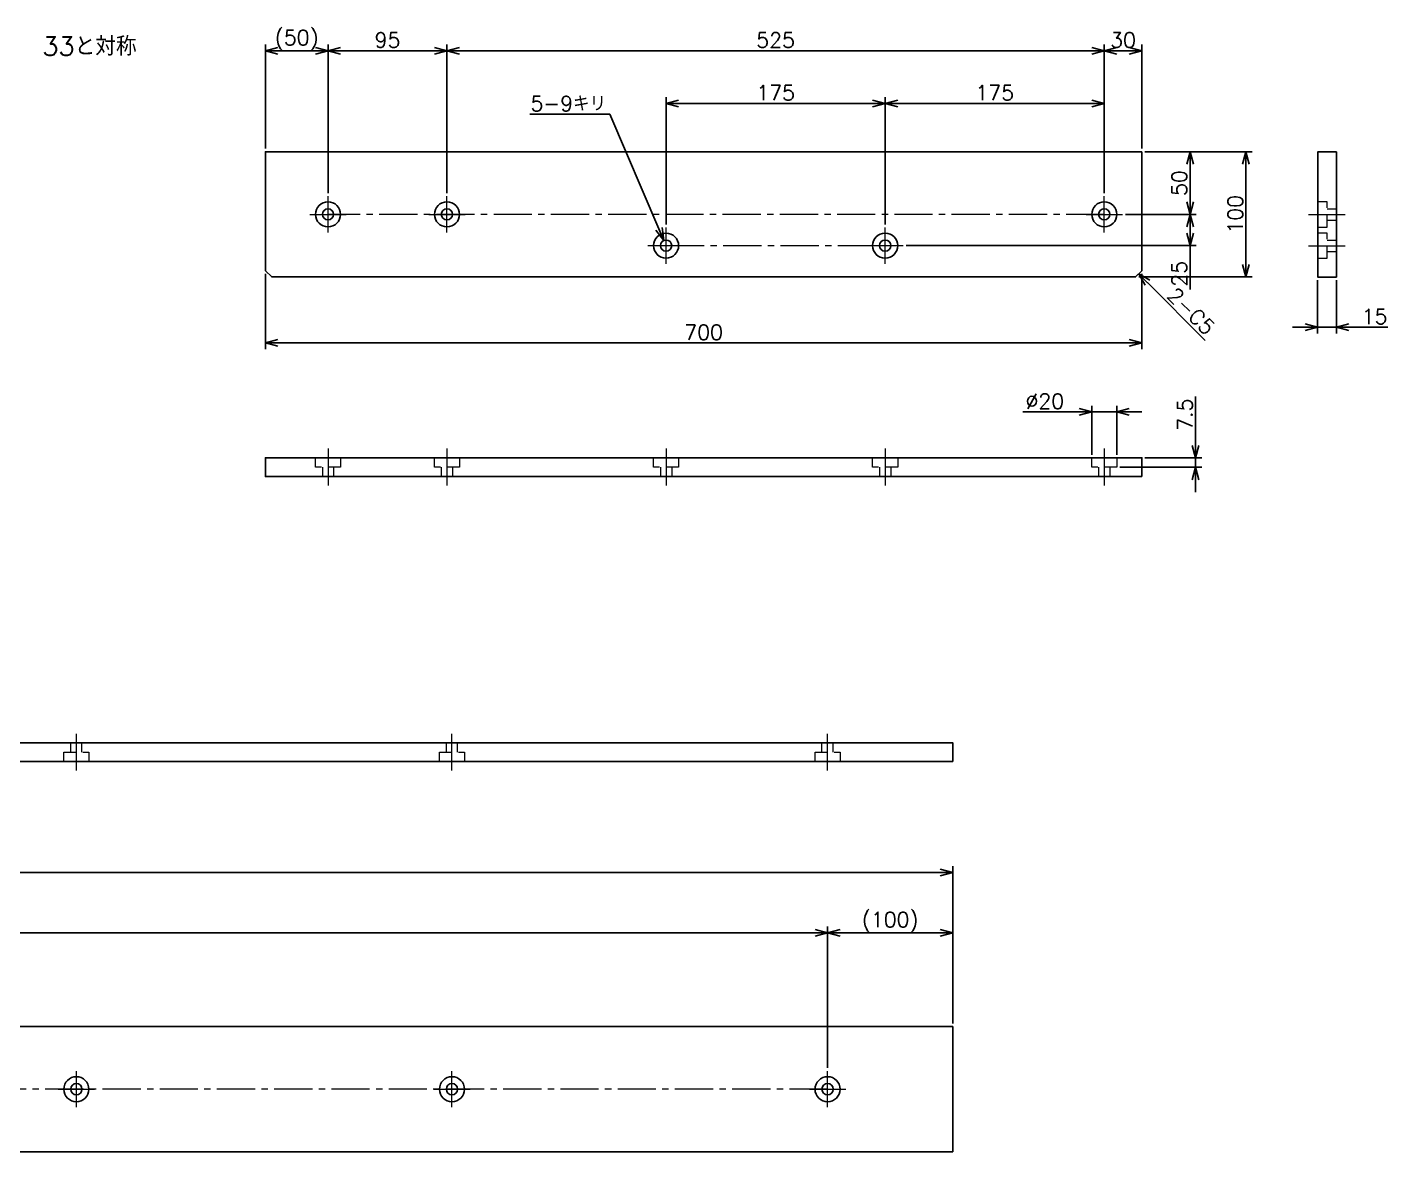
# Model space of a CAD drawing. Header units: millimetres. Extents: x 0 to 6647, y -19 to 2332.
# Drawn here: x 5560 to 6647, y 309 to 1207 of the extents above; entities that cross this region are included whole.
import ezdxf

# ---------------------------------------------------------------- set-up
doc = ezdxf.new("R2010")
doc.units = ezdxf.units.MM
doc.header["$LTSCALE"] = 1.6
doc.header["$PDMODE"] = 99
doc.header["$PDSIZE"] = 1
doc.linetypes.add('CENTER2', pattern=[28.575, 19.05, -3.175, 3.175, -3.175])
doc.linetypes.add('HIDDEN', pattern=[9.525, 6.35, -3.175])
for name, color, linetype, lineweight in [('04_HIDDEN', 2, 'HIDDEN', 13), ('05_CENTER', 4, 'CENTER2', 13), ('08_DIM', 3, 'Continuous', 13)]:
    doc.layers.add(name, color=color, linetype=linetype, lineweight=lineweight)
doc.styles.add('KSS_TXT', font='txt.shx', dxfattribs={"bigfont": 'extfont2.shx'})
doc.dimstyles.new('KSS_DIM', dxfattribs={"dimscale": 4, "dimtxt": 3, "dimasz": 2.5, "dimexe": 1.25, "dimexo": 0.625, "dimtad": 1, "dimdsep": 46, "dimtxsty": 'KSS_TXT', "dimblk": 'OPEN30', "dimcen": 0, "dimazin": 2, "dimtfac": 0.75, "dimtmove": 0, "dimatfit": 3, "dimldrblk": 'OPEN30', "dimfxl": 1.25, "dimtolj": 1, "dimarcsym": 0})
doc.dimstyles.new('KSS_DIM$3', dxfattribs={"dimscale": 4, "dimtxt": 3, "dimasz": 2.5, "dimexe": 1.25, "dimexo": 0.625, "dimtad": 1, "dimtih": 1, "dimtoh": 1, "dimdsep": 46, "dimtxsty": 'KSS_TXT', "dimblk": 'OPEN30', "dimcen": 0, "dimazin": 2, "dimtfac": 0.75, "dimtofl": 0, "dimtmove": 0, "dimatfit": 3, "dimldrblk": 'OPEN30', "dimfxl": 1.25, "dimtolj": 1, "dimarcsym": 0})

# ---------------------------------------------------------------- blocks, each defined once
blk = doc.blocks.new('_Open30')
at = {"color": 0, "linetype": 'ByBlock', "lineweight": -2}
for p, q in [((-1, 0.27), (0, 0)), ((0, 0), (-1, -0.27)), ((0, 0), (-1, 0))]:
    blk.add_line(p, q, dxfattribs=at)
blk = doc.blocks.new('*D233')
at = {"layer": '08_DIM', "color": 0, "lineweight": -2, "transparency": 16777216}
for p, q in [((6452.7, 1108), (6493.7, 1108)), ((6488.7, 1068), (6488.7, 1098)), ((6437.1, 1058), (6493.7, 1058))]:
    blk.add_line(p, q, dxfattribs=at)
at = {"layer": 'Defpoints', "color": 0, "transparency": 16777216}
for p in [(6450.2, 1108), (6488.7, 1108), (6434.6, 1058)]:
    blk.add_point(p, dxfattribs=at)
at = {"layer": '08_DIM', "color": 0, "lineweight": -2, "transparency": 16777216, "xscale": 10, "yscale": 10, "zscale": 10}
for p, rotation in [((6488.7, 1108), 90), ((6488.7, 1058), 270)]:
    blk.add_blockref('_Open30', p, dxfattribs=dict(at, rotation=rotation))
at = {"layer": '08_DIM', "color": 0, "transparency": 16777216, "insert": (6480.2, 1083), "char_height": 12, "attachment_point": 5, "rotation": 90, "style": 'KSS_TXT'}
blk.add_mtext('\\A1;50', dxfattribs=at)
blk = doc.blocks.new('*D234')
at = {"layer": '08_DIM', "color": 0, "lineweight": -2, "transparency": 16777216}
for p, q in [((6437.1, 1058), (6493.7, 1058)), ((6488.7, 1048), (6488.7, 1043)), ((6262.1, 1033), (6493.7, 1033)), ((6488.7, 1033), (6488.7, 998))]:
    blk.add_line(p, q, dxfattribs=at)
at = {"layer": 'Defpoints', "color": 0, "transparency": 16777216}
for p in [(6434.6, 1058), (6259.6, 1033), (6488.7, 1033)]:
    blk.add_point(p, dxfattribs=at)
at = {"layer": '08_DIM', "color": 0, "lineweight": -2, "transparency": 16777216, "xscale": 10, "yscale": 10, "zscale": 10}
for p, rotation in [((6488.7, 1058), 90), ((6488.7, 1033), 270)]:
    blk.add_blockref('_Open30', p, dxfattribs=dict(at, rotation=rotation))
at = {"layer": '08_DIM', "color": 0, "transparency": 16777216, "insert": (6480.2, 1010.5), "char_height": 12, "attachment_point": 5, "rotation": 90, "style": 'KSS_TXT'}
blk.add_mtext('\\A1;25', dxfattribs=at)
blk = doc.blocks.new('*D235')
at = {"layer": '08_DIM', "color": 0, "lineweight": -2, "transparency": 16777216}
for p, q in [((6452.7, 1108), (6538.3, 1108)), ((6533.3, 1018), (6533.3, 1098)), ((6447.7, 1008), (6538.3, 1008))]:
    blk.add_line(p, q, dxfattribs=at)
at = {"layer": 'Defpoints', "color": 0, "transparency": 16777216}
for p in [(6450.2, 1108), (6533.3, 1108), (6445.2, 1008)]:
    blk.add_point(p, dxfattribs=at)
at = {"layer": '08_DIM', "color": 0, "lineweight": -2, "transparency": 16777216, "xscale": 10, "yscale": 10, "zscale": 10}
for p, rotation in [((6533.3, 1108), 90), ((6533.3, 1008), 270)]:
    blk.add_blockref('_Open30', p, dxfattribs=dict(at, rotation=rotation))
at = {"layer": '08_DIM', "color": 0, "transparency": 16777216, "insert": (6524.8, 1058), "char_height": 12, "attachment_point": 5, "rotation": 90, "style": 'KSS_TXT'}
blk.add_mtext('\\A1;100', dxfattribs=at)
blk = doc.blocks.new('*D236')
at = {"layer": '08_DIM', "color": 0, "lineweight": -2, "transparency": 16777216}
for p, q in [((6590.6, 1005.4), (6590.6, 962.9)), ((6605.6, 1005.4), (6605.6, 962.9)), ((6580.6, 967.9), (6570.6, 967.9)), ((6590.6, 967.9), (6605.6, 967.9)), ((6615.6, 967.9), (6646.6, 967.9))]:
    blk.add_line(p, q, dxfattribs=at)
at = {"layer": 'Defpoints', "color": 0, "transparency": 16777216}
for p in [(6590.6, 1007.9), (6605.6, 1007.9), (6605.6, 967.9)]:
    blk.add_point(p, dxfattribs=at)
at = {"layer": '08_DIM', "color": 0, "lineweight": -2, "transparency": 16777216, "xscale": 10, "yscale": 10, "zscale": 10}
blk.add_blockref('_Open30', (6590.6, 967.9), dxfattribs=at)
at = {"layer": '08_DIM', "color": 0, "lineweight": -2, "transparency": 16777216, "xscale": 10, "yscale": 10, "zscale": 10, "rotation": 180}
blk.add_blockref('_Open30', (6605.6, 967.9), dxfattribs=at)
at = {"layer": '08_DIM', "color": 0, "transparency": 16777216, "insert": (6636.1, 976.4), "char_height": 12, "attachment_point": 5, "style": 'KSS_TXT'}
blk.add_mtext('\\A1;15', dxfattribs=at)
blk = doc.blocks.new('*D237')
at = {"layer": '08_DIM', "color": 0, "lineweight": -2, "transparency": 16777216}
for p, q in [((6245.2, 1050), (6245.2, 1151.6)), ((6410.2, 1146.6), (6255.2, 1146.6)), ((6420.2, 1075), (6420.2, 1151.6))]:
    blk.add_line(p, q, dxfattribs=at)
at = {"layer": 'Defpoints', "color": 0, "transparency": 16777216}
for p in [(6245.2, 1146.6), (6420.2, 1072.5), (6245.2, 1047.5)]:
    blk.add_point(p, dxfattribs=at)
at = {"layer": '08_DIM', "color": 0, "lineweight": -2, "transparency": 16777216, "xscale": 10, "yscale": 10, "zscale": 10, "rotation": 180}
blk.add_blockref('_Open30', (6245.2, 1146.6), dxfattribs=at)
at = {"layer": '08_DIM', "color": 0, "lineweight": -2, "transparency": 16777216, "xscale": 10, "yscale": 10, "zscale": 10}
blk.add_blockref('_Open30', (6420.2, 1146.6), dxfattribs=at)
at = {"layer": '08_DIM', "color": 0, "transparency": 16777216, "insert": (6332.7, 1155.1), "char_height": 12, "attachment_point": 5, "style": 'KSS_TXT'}
blk.add_mtext('\\A1;175', dxfattribs=at)
blk = doc.blocks.new('*D238')
at = {"layer": '08_DIM', "color": 0, "lineweight": -2, "transparency": 16777216}
for p, q in [((6070.2, 1050), (6070.2, 1151.6)), ((6235.2, 1146.6), (6080.2, 1146.6)), ((6245.2, 1050), (6245.2, 1151.6))]:
    blk.add_line(p, q, dxfattribs=at)
at = {"layer": 'Defpoints', "color": 0, "transparency": 16777216}
for p in [(6070.2, 1146.6), (6070.2, 1047.5), (6245.2, 1047.5)]:
    blk.add_point(p, dxfattribs=at)
at = {"layer": '08_DIM', "color": 0, "lineweight": -2, "transparency": 16777216, "xscale": 10, "yscale": 10, "zscale": 10, "rotation": 180}
blk.add_blockref('_Open30', (6070.2, 1146.6), dxfattribs=at)
at = {"layer": '08_DIM', "color": 0, "lineweight": -2, "transparency": 16777216, "xscale": 10, "yscale": 10, "zscale": 10}
blk.add_blockref('_Open30', (6245.2, 1146.6), dxfattribs=at)
at = {"layer": '08_DIM', "color": 0, "transparency": 16777216, "insert": (6157.7, 1155.1), "char_height": 12, "attachment_point": 5, "style": 'KSS_TXT'}
blk.add_mtext('\\A1;175', dxfattribs=at)
blk = doc.blocks.new('*D239')
at = {"layer": '08_DIM', "color": 0, "lineweight": -2, "transparency": 16777216}
for p, q in [((6420.2, 1075), (6420.2, 1193.7)), ((6430.2, 1188.7), (6440.2, 1188.7)), ((6450.2, 1110.5), (6450.2, 1193.7))]:
    blk.add_line(p, q, dxfattribs=at)
at = {"layer": 'Defpoints', "color": 0, "transparency": 16777216}
for p in [(6450.2, 1188.7), (6450.2, 1108), (6420.2, 1072.5)]:
    blk.add_point(p, dxfattribs=at)
at = {"layer": '08_DIM', "color": 0, "lineweight": -2, "transparency": 16777216, "xscale": 10, "yscale": 10, "zscale": 10, "rotation": 180}
blk.add_blockref('_Open30', (6420.2, 1188.7), dxfattribs=at)
at = {"layer": '08_DIM', "color": 0, "lineweight": -2, "transparency": 16777216, "xscale": 10, "yscale": 10, "zscale": 10}
blk.add_blockref('_Open30', (6450.2, 1188.7), dxfattribs=at)
at = {"layer": '08_DIM', "color": 0, "transparency": 16777216, "insert": (6435.2, 1197.2), "char_height": 12, "attachment_point": 5, "style": 'KSS_TXT'}
blk.add_mtext('\\A1;30', dxfattribs=at)
blk = doc.blocks.new('*D240')
at = {"layer": '08_DIM', "color": 0, "lineweight": -2, "transparency": 16777216}
for p, q in [((5895.2, 1075), (5895.2, 1193.7)), ((6410.2, 1188.7), (5905.2, 1188.7)), ((6420.2, 1075), (6420.2, 1193.7))]:
    blk.add_line(p, q, dxfattribs=at)
at = {"layer": 'Defpoints', "color": 0, "transparency": 16777216}
for p in [(5895.2, 1188.7), (5895.2, 1072.5), (6420.2, 1072.5)]:
    blk.add_point(p, dxfattribs=at)
at = {"layer": '08_DIM', "color": 0, "lineweight": -2, "transparency": 16777216, "xscale": 10, "yscale": 10, "zscale": 10, "rotation": 180}
blk.add_blockref('_Open30', (5895.2, 1188.7), dxfattribs=at)
at = {"layer": '08_DIM', "color": 0, "lineweight": -2, "transparency": 16777216, "xscale": 10, "yscale": 10, "zscale": 10}
blk.add_blockref('_Open30', (6420.2, 1188.7), dxfattribs=at)
at = {"layer": '08_DIM', "color": 0, "transparency": 16777216, "insert": (6157.7, 1197.2), "char_height": 12, "attachment_point": 5, "style": 'KSS_TXT'}
blk.add_mtext('\\A1;525', dxfattribs=at)
blk = doc.blocks.new('*D241')
at = {"layer": '08_DIM', "color": 0, "lineweight": -2, "transparency": 16777216}
for p, q in [((5800.2, 1075), (5800.2, 1193.7)), ((5885.2, 1188.7), (5810.2, 1188.7)), ((5895.2, 1075), (5895.2, 1193.7))]:
    blk.add_line(p, q, dxfattribs=at)
at = {"layer": 'Defpoints', "color": 0, "transparency": 16777216}
for p in [(5800.2, 1188.7), (5800.2, 1072.5), (5895.2, 1072.5)]:
    blk.add_point(p, dxfattribs=at)
at = {"layer": '08_DIM', "color": 0, "lineweight": -2, "transparency": 16777216, "xscale": 10, "yscale": 10, "zscale": 10, "rotation": 180}
blk.add_blockref('_Open30', (5800.2, 1188.7), dxfattribs=at)
at = {"layer": '08_DIM', "color": 0, "lineweight": -2, "transparency": 16777216, "xscale": 10, "yscale": 10, "zscale": 10}
blk.add_blockref('_Open30', (5895.2, 1188.7), dxfattribs=at)
at = {"layer": '08_DIM', "color": 0, "transparency": 16777216, "insert": (5847.7, 1197.2), "char_height": 12, "attachment_point": 5, "style": 'KSS_TXT'}
blk.add_mtext('\\A1;95', dxfattribs=at)
blk = doc.blocks.new('*D242')
at = {"layer": '08_DIM', "color": 0, "lineweight": -2, "transparency": 16777216}
for p, q in [((5750.2, 1110.5), (5750.2, 1193.7)), ((5790.2, 1188.7), (5760.2, 1188.7)), ((5800.2, 1075), (5800.2, 1193.7))]:
    blk.add_line(p, q, dxfattribs=at)
at = {"layer": 'Defpoints', "color": 0, "transparency": 16777216}
for p in [(5750.2, 1188.7), (5750.2, 1108), (5800.2, 1072.5)]:
    blk.add_point(p, dxfattribs=at)
at = {"layer": '08_DIM', "color": 0, "lineweight": -2, "transparency": 16777216, "xscale": 10, "yscale": 10, "zscale": 10, "rotation": 180}
blk.add_blockref('_Open30', (5750.2, 1188.7), dxfattribs=at)
at = {"layer": '08_DIM', "color": 0, "lineweight": -2, "transparency": 16777216, "xscale": 10, "yscale": 10, "zscale": 10}
blk.add_blockref('_Open30', (5800.2, 1188.7), dxfattribs=at)
at = {"layer": '08_DIM', "color": 0, "transparency": 16777216, "insert": (5775.2, 1197.2), "char_height": 12, "attachment_point": 5, "style": 'KSS_TXT'}
blk.add_mtext('\\A1;(50)', dxfattribs=at)
blk = doc.blocks.new('*D243')
at = {"layer": '08_DIM', "color": 0, "lineweight": -2, "transparency": 16777216}
for p, q in [((6410.2, 866), (6410.2, 905.2)), ((6430.2, 866), (6430.2, 905.2)), ((6400.2, 900.2), (6355.2, 900.2)), ((6430.2, 900.2), (6410.2, 900.2)), ((6440.2, 900.2), (6450.2, 900.2))]:
    blk.add_line(p, q, dxfattribs=at)
at = {"layer": 'Defpoints', "color": 0, "transparency": 16777216}
for p in [(6410.2, 900.2), (6410.2, 863.5), (6430.2, 863.5)]:
    blk.add_point(p, dxfattribs=at)
at = {"layer": '08_DIM', "color": 0, "lineweight": -2, "transparency": 16777216, "xscale": 10, "yscale": 10, "zscale": 10}
blk.add_blockref('_Open30', (6410.2, 900.2), dxfattribs=at)
at = {"layer": '08_DIM', "color": 0, "lineweight": -2, "transparency": 16777216, "xscale": 10, "yscale": 10, "zscale": 10, "rotation": 180}
blk.add_blockref('_Open30', (6430.2, 900.2), dxfattribs=at)
at = {"layer": '08_DIM', "color": 0, "transparency": 16777216, "insert": (6372.7, 908.7), "char_height": 12, "attachment_point": 5, "style": 'KSS_TXT'}
blk.add_mtext('\\A1;%%C20', dxfattribs=at)
blk = doc.blocks.new('*D244')
at = {"layer": '08_DIM', "color": 0, "lineweight": -2, "transparency": 16777216}
for p, q in [((6493.1, 873.5), (6493.1, 912.5)), ((6452.7, 863.5), (6498.1, 863.5)), ((6493.1, 856), (6493.1, 863.5)), ((6432.7, 856), (6498.1, 856)), ((6493.1, 846), (6493.1, 836))]:
    blk.add_line(p, q, dxfattribs=at)
at = {"layer": 'Defpoints', "color": 0, "transparency": 16777216}
for p in [(6450.2, 863.5), (6493.1, 863.5), (6430.2, 856)]:
    blk.add_point(p, dxfattribs=at)
at = {"layer": '08_DIM', "color": 0, "lineweight": -2, "transparency": 16777216, "xscale": 10, "yscale": 10, "zscale": 10}
for p, rotation in [((6493.1, 863.5), 270), ((6493.1, 856), 90)]:
    blk.add_blockref('_Open30', p, dxfattribs=dict(at, rotation=rotation))
at = {"layer": '08_DIM', "color": 0, "transparency": 16777216, "insert": (6484.6, 898), "char_height": 12, "attachment_point": 5, "rotation": 90, "style": 'KSS_TXT'}
blk.add_mtext('\\A1;7.5', dxfattribs=at)
blk = doc.blocks.new('*D245')
at = {"layer": '08_DIM', "color": 0, "lineweight": -2, "transparency": 16777216}
for p, q in [((5750.2, 1010.5), (5750.2, 950.3)), ((6450.2, 1010.5), (6450.2, 950.3)), ((5760.2, 955.3), (6440.2, 955.3))]:
    blk.add_line(p, q, dxfattribs=at)
at = {"layer": 'Defpoints', "color": 0, "transparency": 16777216}
for p in [(5750.2, 1013), (6450.2, 1013), (6450.2, 955.3)]:
    blk.add_point(p, dxfattribs=at)
at = {"layer": '08_DIM', "color": 0, "lineweight": -2, "transparency": 16777216, "xscale": 10, "yscale": 10, "zscale": 10, "rotation": 180}
blk.add_blockref('_Open30', (5750.2, 955.3), dxfattribs=at)
at = {"layer": '08_DIM', "color": 0, "lineweight": -2, "transparency": 16777216, "xscale": 10, "yscale": 10, "zscale": 10}
blk.add_blockref('_Open30', (6450.2, 955.3), dxfattribs=at)
at = {"layer": '08_DIM', "color": 0, "transparency": 16777216, "insert": (6100.2, 963.8), "char_height": 12, "attachment_point": 5, "style": 'KSS_TXT'}
blk.add_mtext('\\A1;700', dxfattribs=at)
blk = doc.blocks.new('*D246')
at = {"layer": '08_DIM', "color": 0, "lineweight": -2, "transparency": 16777216}
for p, q in [((5961.3, 1138), (6025.4, 1138)), ((6025.4, 1138), (6064.5, 1046.4))]:
    blk.add_line(p, q, dxfattribs=at)
at = {"layer": 'Defpoints', "color": 0, "transparency": 16777216}
for p in [(6068.4, 1037.2), (6072, 1028.9)]:
    blk.add_point(p, dxfattribs=at)
at = {"layer": '08_DIM', "color": 0, "lineweight": -2, "transparency": 16777216, "xscale": 10, "yscale": 10, "zscale": 10, "rotation": 293.1199419076024}
blk.add_blockref('_Open30', (6068.4, 1037.2), dxfattribs=at)
at = {"layer": '08_DIM', "color": 0, "transparency": 16777216, "insert": (5992.1, 1146.5), "char_height": 12, "attachment_point": 5, "style": 'KSS_TXT'}
blk.add_mtext('\\A1;5-9キリ', dxfattribs=at)
blk = doc.blocks.new('*D248')
at = {"layer": '08_DIM', "color": 0, "lineweight": -2, "transparency": 16777216}
blk.add_line((6454.8, 1003.5), (6500.9, 957.3), dxfattribs=at)
at = {"layer": 'Defpoints', "color": 0, "transparency": 16777216}
for p in [(6447.7, 1010.5), (6507.8, 950.4), (6507.8, 950.4)]:
    blk.add_point(p, dxfattribs=at)
at = {"layer": '08_DIM', "color": 0, "lineweight": -2, "transparency": 16777216, "xscale": 10, "yscale": 10, "zscale": 10, "rotation": 135}
blk.add_blockref('_Open30', (6447.7, 1010.5), dxfattribs=at)
at = {"layer": '08_DIM', "color": 0, "transparency": 16777216, "insert": (6489.6, 980.7), "char_height": 12, "attachment_point": 5, "rotation": 315, "style": 'KSS_TXT'}
blk.add_mtext('\\A1;2-C5', dxfattribs=at)
blk = doc.blocks.new('*D250')
at = {"layer": '08_DIM', "color": 0, "lineweight": -2, "transparency": 16777216}
for p, q in [((4699.2, 376.2), (4699.2, 489.2)), ((6199.2, 376.2), (6199.2, 489.2)), ((4709.2, 484.2), (6189.2, 484.2))]:
    blk.add_line(p, q, dxfattribs=at)
at = {"layer": 'Defpoints', "color": 0, "transparency": 16777216}
for p in [(6199.2, 484.2), (4699.2, 373.7), (6199.2, 373.7)]:
    blk.add_point(p, dxfattribs=at)
at = {"layer": '08_DIM', "color": 0, "lineweight": -2, "transparency": 16777216, "xscale": 10, "yscale": 10, "zscale": 10, "rotation": 180}
blk.add_blockref('_Open30', (4699.2, 484.2), dxfattribs=at)
at = {"layer": '08_DIM', "color": 0, "lineweight": -2, "transparency": 16777216, "xscale": 10, "yscale": 10, "zscale": 10}
blk.add_blockref('_Open30', (6199.2, 484.2), dxfattribs=at)
at = {"layer": '08_DIM', "color": 0, "transparency": 16777216, "insert": (5449.2, 492.7), "char_height": 12, "attachment_point": 5, "style": 'KSS_TXT'}
blk.add_mtext('\\A1;1500', dxfattribs=at)
blk = doc.blocks.new('*D252')
at = {"layer": '08_DIM', "color": 0, "lineweight": -2, "transparency": 16777216}
for p, q in [((4599.2, 411.7), (4599.2, 537.4)), ((6299.2, 411.7), (6299.2, 537.4)), ((4609.2, 532.4), (6289.2, 532.4))]:
    blk.add_line(p, q, dxfattribs=at)
at = {"layer": 'Defpoints', "color": 0, "transparency": 16777216}
for p in [(6299.2, 532.4), (4599.2, 409.2), (6299.2, 409.2)]:
    blk.add_point(p, dxfattribs=at)
at = {"layer": '08_DIM', "color": 0, "lineweight": -2, "transparency": 16777216, "xscale": 10, "yscale": 10, "zscale": 10, "rotation": 180}
blk.add_blockref('_Open30', (4599.2, 532.4), dxfattribs=at)
at = {"layer": '08_DIM', "color": 0, "lineweight": -2, "transparency": 16777216, "xscale": 10, "yscale": 10, "zscale": 10}
blk.add_blockref('_Open30', (6299.2, 532.4), dxfattribs=at)
at = {"layer": '08_DIM', "color": 0, "transparency": 16777216, "insert": (5449.2, 540.9), "char_height": 12, "attachment_point": 5, "style": 'KSS_TXT'}
blk.add_mtext('\\A1;1700', dxfattribs=at)
blk = doc.blocks.new('*D259')
at = {"layer": '08_DIM', "color": 0, "lineweight": -2, "transparency": 16777216}
for p, q in [((6199.2, 376.2), (6199.2, 489.2)), ((6299.2, 411.7), (6299.2, 489.2)), ((6209.2, 484.2), (6289.2, 484.2))]:
    blk.add_line(p, q, dxfattribs=at)
at = {"layer": 'Defpoints', "color": 0, "transparency": 16777216}
for p in [(6299.2, 484.2), (6299.2, 409.2), (6199.2, 373.7)]:
    blk.add_point(p, dxfattribs=at)
at = {"layer": '08_DIM', "color": 0, "lineweight": -2, "transparency": 16777216, "xscale": 10, "yscale": 10, "zscale": 10, "rotation": 180}
blk.add_blockref('_Open30', (6199.2, 484.2), dxfattribs=at)
at = {"layer": '08_DIM', "color": 0, "lineweight": -2, "transparency": 16777216, "xscale": 10, "yscale": 10, "zscale": 10}
blk.add_blockref('_Open30', (6299.2, 484.2), dxfattribs=at)
at = {"layer": '08_DIM', "color": 0, "transparency": 16777216, "insert": (6249.2, 492.7), "char_height": 12, "attachment_point": 5, "style": 'KSS_TXT'}
blk.add_mtext('\\A1;(100)', dxfattribs=at)

msp = doc.modelspace()

# ---------------------------------------------------------------- linework, layer by layer
at = {"color": 0}
for p, q in [((4599.213, 409.245), (6299.213, 409.245)), ((6299.213, 409.245), (6299.213, 309.245))]:
    msp.add_line(p, q, dxfattribs=at)
for points in [[(6450.206, 1108.023), (5750.206, 1108.023), (5750.206, 1013.023), (5755.206, 1008.023), (6445.206, 1008.023), (6450.206, 1013.023)], [(6605.633, 1007.89), (6605.633, 1107.89), (6590.633, 1107.89), (6590.633, 1007.89)], [(6450.206, 848.548), (5750.206, 848.549), (5750.206, 863.549), (6450.206, 863.548)], [(4599.213, 636.008), (6299.213, 636.008), (6299.213, 621.008), (4599.213, 621.008)]]:
    msp.add_lwpolyline(points, close=True, dxfattribs=at)
msp.add_lwpolyline([(6299.213, 309.245), (6299.213, 309.245), (4599.213, 309.245), (4599.213, 309.245)], dxfattribs=at)
for centre, radius in [((5800.206, 1058.023), 10), ((5895.206, 1058.023), 10), ((6420.206, 1058.023), 10), ((5800.206, 1058.023), 4.5), ((5895.206, 1058.023), 4.5), ((6420.206, 1058.023), 4.5), ((6070.206, 1033.023), 10), ((6070.206, 1033.023), 4.5), ((6245.206, 1033.023), 10), ((6245.206, 1033.023), 4.5), ((5599.213, 359.245), 10), ((5599.213, 359.245), 4.5), ((5899.213, 359.245), 10), ((5899.213, 359.245), 4.5), ((6199.213, 359.245), 10), ((6199.213, 359.245), 4.5)]:
    msp.add_circle(centre, radius, dxfattribs=at)
at = {"layer": '04_HIDDEN'}
for p, q in [((6598.133, 1067.89), (6590.633, 1067.89)), ((6598.133, 1047.89), (6598.133, 1067.89)), ((6598.133, 1062.39), (6605.633, 1062.39)), ((6590.633, 1047.89), (6598.133, 1047.89)), ((6598.133, 1053.39), (6605.633, 1053.39)), ((6598.133, 1042.89), (6590.633, 1042.89)), ((6598.133, 1022.89), (6598.133, 1042.89)), ((6598.133, 1037.39), (6605.633, 1037.39)), ((6590.633, 1022.89), (6598.133, 1022.89)), ((6598.133, 1028.39), (6605.633, 1028.39)), ((5790.206, 856.049), (5790.206, 863.549)), ((5810.206, 863.549), (5810.206, 856.049)), ((5885.206, 856.049), (5885.206, 863.549)), ((5905.206, 863.549), (5905.206, 856.049)), ((6060.206, 856.049), (6060.206, 863.549)), ((6080.206, 863.549), (6080.206, 856.049)), ((6235.206, 856.049), (6235.206, 863.549)), ((6255.206, 863.549), (6255.206, 856.049)), ((6410.206, 856.049), (6410.206, 863.549)), ((6430.206, 863.549), (6430.206, 856.049)), ((5810.206, 856.049), (5790.206, 856.049)), ((5795.706, 856.049), (5795.706, 848.549)), ((5804.706, 856.049), (5804.706, 848.549)), ((5905.206, 856.049), (5885.206, 856.049)), ((5890.706, 856.049), (5890.706, 848.549)), ((5899.706, 856.049), (5899.706, 848.549)), ((6080.206, 856.049), (6060.206, 856.049)), ((6065.706, 856.049), (6065.706, 848.549)), ((6074.706, 856.049), (6074.706, 848.549)), ((6255.206, 856.049), (6235.206, 856.049)), ((6240.706, 856.049), (6240.706, 848.549)), ((6249.706, 856.049), (6249.706, 848.549)), ((6430.206, 856.049), (6410.206, 856.049)), ((6415.706, 856.049), (6415.706, 848.549)), ((6424.706, 856.049), (6424.706, 848.549)), ((5594.713, 628.508), (5594.713, 636.008)), ((5603.713, 628.508), (5603.713, 636.008)), ((5894.713, 628.508), (5894.713, 636.008)), ((5903.713, 628.508), (5903.713, 636.008)), ((6194.713, 628.508), (6194.713, 636.008)), ((6203.713, 628.508), (6203.713, 636.008)), ((5589.213, 628.508), (5609.213, 628.508)), ((5589.213, 621.008), (5589.213, 628.508)), ((5609.213, 628.508), (5609.213, 621.008)), ((5889.213, 628.508), (5909.213, 628.508)), ((5889.213, 621.008), (5889.213, 628.508)), ((5909.213, 628.508), (5909.213, 621.008)), ((6189.213, 628.508), (6209.213, 628.508)), ((6189.213, 621.008), (6189.213, 628.508)), ((6209.213, 628.508), (6209.213, 621.008))]:
    msp.add_line(p, q, dxfattribs=at)
at = {"layer": '05_CENTER'}
for p, q in [((5800.206, 1043.585), (5800.206, 1072.462)), ((5895.206, 1043.585), (5895.206, 1072.462)), ((6420.206, 1043.585), (6420.206, 1072.462)), ((5785.767, 1058.023), (5814.645, 1058.023)), ((6420.206, 1058.023), (5800.206, 1058.023)), ((5880.767, 1058.023), (5909.645, 1058.023)), ((6405.767, 1058.023), (6434.645, 1058.023)), ((6583.311, 1057.89), (6612.617, 1057.89)), ((6070.206, 1018.585), (6070.206, 1047.462)), ((6245.206, 1018.585), (6245.206, 1047.462)), ((6055.767, 1033.023), (6084.645, 1033.023)), ((6070.206, 1033.023), (6245.206, 1033.023)), ((6230.767, 1033.023), (6259.645, 1033.023)), ((6583.311, 1032.89), (6612.617, 1032.89)), ((5800.206, 870.87), (5800.206, 841.564)), ((5895.206, 870.87), (5895.206, 841.564)), ((6070.206, 870.87), (6070.206, 841.564)), ((6245.206, 870.87), (6245.206, 841.564)), ((6420.206, 870.87), (6420.206, 841.564)), ((5599.213, 613.686), (5599.213, 642.993)), ((5899.213, 613.686), (5899.213, 642.993)), ((6199.213, 613.686), (6199.213, 642.993)), ((5599.213, 344.806), (5599.213, 373.683)), ((5899.213, 344.806), (5899.213, 373.683)), ((6199.213, 344.806), (6199.213, 373.683)), ((6199.213, 359.245), (4699.213, 359.245)), ((5584.774, 359.245), (5613.652, 359.245)), ((5884.774, 359.245), (5913.652, 359.245)), ((6184.774, 359.245), (6213.652, 359.245))]:
    msp.add_line(p, q, dxfattribs=at)

# ---------------------------------------------------------------- texts
at = {"layer": '08_DIM', "style": 'KSS_TXT'}
msp.add_text('33と対称', height=15, dxfattribs=at).set_placement((5572.109, 1184.813))

# ---------------------------------------------------------------- dimensions: what is measured, and where the dimension line sits
at = {"layer": '08_DIM'}
for base, p1, p2, text, picture, middle in [((5750.206, 1188.703), (5800.206, 1072.462), (5750.206, 1108.023), '(<>)', '*D242', (5775.206, 1197.203)), ((6410.206, 900.197), (6430.206, 863.548), (6410.206, 863.548), '%%C<>', '*D243', (6372.706, 908.697))]:
    dim = msp.add_linear_dim(base=base, p1=p1, p2=p2, angle=180, text=text, dimstyle='KSS_DIM', override={"dimarcsym": 1}, dxfattribs=at)
    dim.commit()
    dim.dimension.update_dxf_attribs({"geometry": picture, "text_midpoint": middle})
for base, p1, p2, angle, picture, middle in [((5800.206, 1188.703), (5895.206, 1072.462), (5800.206, 1072.462), 180, '*D241', (5847.706, 1197.203)), ((5895.206, 1188.703), (6420.206, 1072.462), (5895.206, 1072.462), 180, '*D240', (6157.706, 1197.203)), ((6450.206, 1188.703), (6420.206, 1072.462), (6450.206, 1108.023), 180, '*D239', (6435.206, 1197.203)), ((6070.206, 1146.602), (6245.206, 1047.462), (6070.206, 1047.462), 180, '*D238', (6157.706, 1155.102)), ((6245.206, 1146.602), (6420.206, 1072.462), (6245.206, 1047.462), 180, '*D237', (6332.706, 1155.102)), ((6488.739, 1108.023), (6434.645, 1058.023), (6450.206, 1108.023), 90, '*D233', (6480.239, 1083.023)), ((6533.277, 1108.023), (6445.206, 1008.023), (6450.206, 1108.023), 90, '*D235', (6524.777, 1058.023)), ((6488.739, 1033.023), (6434.645, 1058.023), (6259.645, 1033.023), 90, '*D234', (6480.239, 1010.523)), ((6450.206, 955.304), (5750.206, 1013.023), (6450.206, 1013.023), 180, '*D245', (6100.206, 963.804)), ((6605.633, 967.869), (6590.633, 1007.89), (6605.633, 1007.89), 180, '*D236', (6636.133, 976.369)), ((6493.14, 863.548), (6430.206, 856.048), (6450.206, 863.548), 270, '*D244', (6484.64, 898.048))]:
    dim = msp.add_linear_dim(base=base, p1=p1, p2=p2, angle=angle, dimstyle='KSS_DIM', override={"dimarcsym": 1}, dxfattribs=at)
    dim.commit()
    dim.dimension.update_dxf_attribs({"geometry": picture, "text_midpoint": middle})
dim = msp.add_diameter_dim_2p(p1=(6071.973, 1028.885), p2=(6068.439, 1037.162), text='5-<>キリ', dimstyle='KSS_DIM$3', override={"dimpost": '<>', "dimtix": 1, "dimarcsym": 1}, dxfattribs=at)
dim.commit()
dim.dimension.update_dxf_attribs({"geometry": '*D246', "text_midpoint": (5992.102, 1137.963), "dimtype": 163})
dim = msp.add_linear_dim(base=(6507.795, 950.434), p1=(6447.706, 1010.523), p2=(6507.795, 950.434), angle=315, text='2-C5', dimstyle='KSS_DIM', override={"dimse1": 1, "dimse2": 1, "dimsd2": 1, "dimarcsym": 1}, dxfattribs=at)
dim.commit()
dim.dimension.update_dxf_attribs({"geometry": '*D248', "text_midpoint": (6483.588, 974.642), "dimtype": 161})
for base, p1, p2, picture, middle in [((6299.213, 532.377), (4599.213, 409.245), (6299.213, 409.245), '*D252', (5449.213, 540.877)), ((6199.213, 484.218), (4699.213, 373.683), (6199.213, 373.683), '*D250', (5449.213, 492.718))]:
    dim = msp.add_linear_dim(base=base, p1=p1, p2=p2, dimstyle='KSS_DIM', override={"dimarcsym": 1}, dxfattribs=at)
    dim.commit()
    dim.dimension.update_dxf_attribs({"geometry": picture, "text_midpoint": middle})
dim = msp.add_linear_dim(base=(6299.213, 484.218), p1=(6199.213, 373.683), p2=(6299.213, 409.245), text='(<>)', dimstyle='KSS_DIM', override={"dimarcsym": 1}, dxfattribs=at)
dim.commit()
dim.dimension.update_dxf_attribs({"geometry": '*D259', "text_midpoint": (6249.213, 492.718)})

doc.saveas('drawing.dxf')
